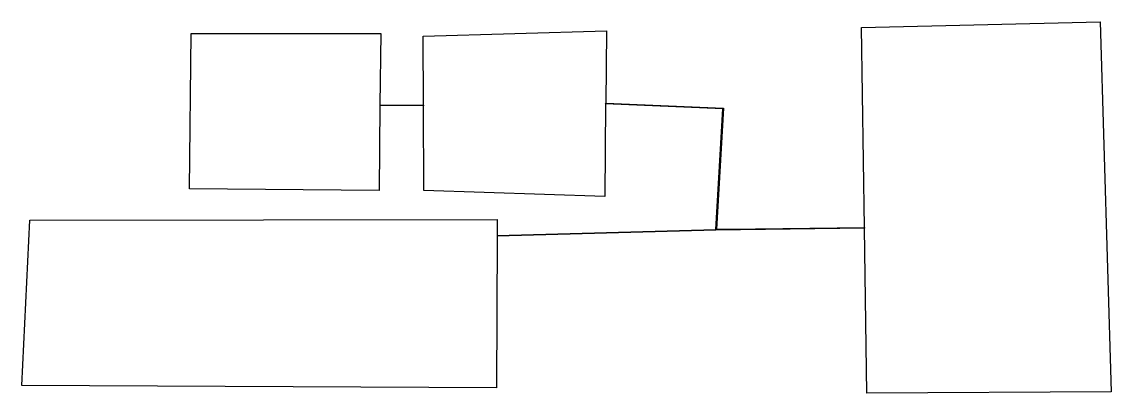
# Model space of a CAD drawing. Header units: metres. Extents: x -1540 to 1358, y -538 to 449.
import ezdxf

# ---------------------------------------------------------------- set-up
doc = ezdxf.new("R2010")
doc.units = ezdxf.units.M
for name, color, linetype, true_color in [('hcd_building_invisible', 6, 'Continuous', 0xfb00e8), ('hcd_building_outline', 1, 'Continuous', 0xff0000), ('hcd_doors', 178, 'Continuous', 0x000000)]:
    doc.layers.add(name, color=color, linetype=linetype, true_color=true_color)

msp = doc.modelspace()

# ---------------------------------------------------------------- linework, layer by layer
at = {"layer": 'hcd_building_invisible'}
for points in [[(13.2, 230.7), (13.3, 232.7)], [(-587.1, 228.8), (-587.1, 226.8)], [(-471.5, 227.6), (-471.5, 225.6)], [(701.4, -97.4), (701.5, -99.4)], [(-275.2, -119), (-275.3, -121)]]:
    msp.add_lwpolyline(points, dxfattribs=at)
at = {"layer": 'hcd_building_outline'}
msp.add_lwpolyline([(-1093.8, 5.3), (-1089.2, 417.8), (-585, 417.8), (-587.1, 228.8), (-471.5, 227.6), (-472.4, 411.2), (15, 425), (13.3, 232.7), (326.8, 220), (308.3, -102.6), (338.8, -101.8), (338.8, -102.5), (701.4, -97.4), (693.3, 434.4), (1328.2, 449.2), (1357.9, -534.6), (708.2, -538.4), (701.5, -99.4), (306.1, -105), (306.1, -104.7), (-275.3, -121), (-277, -524.1), (-1539.8, -518.2), (-1518.1, -78.2), (-275.1, -76.2), (-275.2, -119), (306.3, -102.7), (324.7, 218.1), (13.2, 230.7), (11, -15), (-470.4, 0.8), (-471.5, 225.6), (-587.1, 226.8), (-589.6, 0.7)], close=True, dxfattribs=at)
at = {"layer": 'hcd_doors'}
for points in [[(13.2, 230.7), (13.3, 232.7)], [(-587.1, 228.8), (-587.1, 226.8)], [(-471.5, 227.6), (-471.5, 225.6)], [(701.4, -97.4), (701.5, -99.4)], [(-275.2, -119), (-275.3, -121)]]:
    msp.add_lwpolyline(points, dxfattribs=at)

doc.saveas('drawing.dxf')
